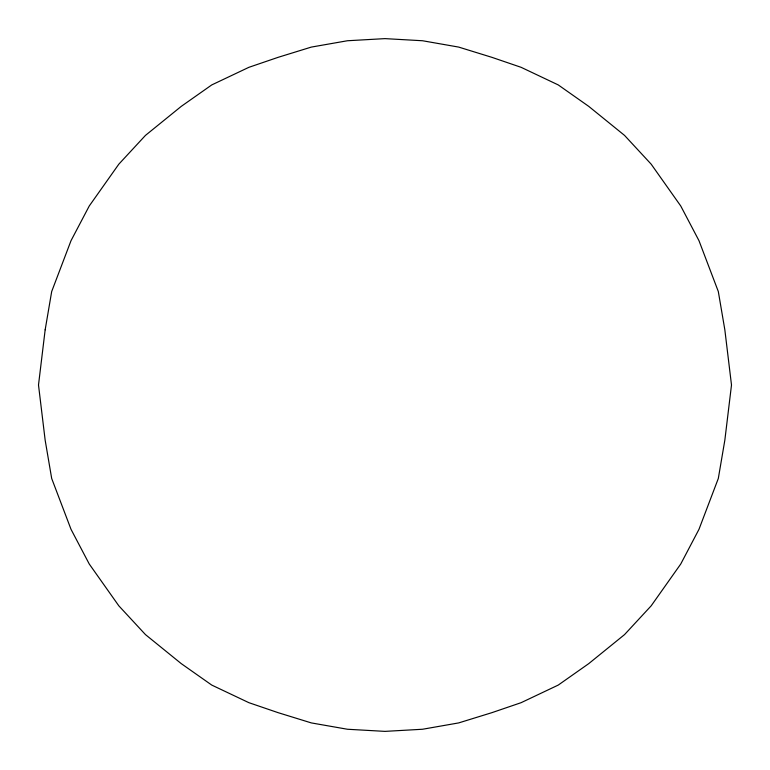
<?xml version="1.0" encoding="UTF-8"?>
<svg xmlns="http://www.w3.org/2000/svg" width="770" height="770" viewBox="0 0 770 770"><rect width="100%" height="100%" fill="white"/><g stroke="black" fill="none" stroke-linecap="round" stroke-linejoin="round"><path stroke-width="1.16" d="M45.161 329.81L38.5 385L45.161 440.19L51.686 478.468L71.023 529.327L89.243 563.996L118.83 605.836L145.453 634.596L181.277 663.644L211.75 685.079L248.874 702.673L278.047 712.645L311.33 722.915L347.443 729.248L385 731.375L422.557 729.248L458.67 722.915L491.953 712.645L521.126 702.673L558.25 685.079L588.723 663.644L624.547 634.596L651.17 605.836L680.757 563.996L698.977 529.327L718.314 478.468L724.84 440.19L731.5 385L724.84 329.81L718.314 291.532L698.977 240.673L680.757 206.004L651.17 164.164L624.547 135.405L588.723 106.356L558.25 84.921L521.126 67.327L491.953 57.355L458.67 47.086L422.557 40.752L385 38.625L347.443 40.752L311.33 47.086L278.047 57.355L248.874 67.327L211.75 84.921L181.277 106.356L145.453 135.405L118.83 164.164L89.243 206.004L71.023 240.673L51.686 291.532L45.161 329.81"/></g></svg>
